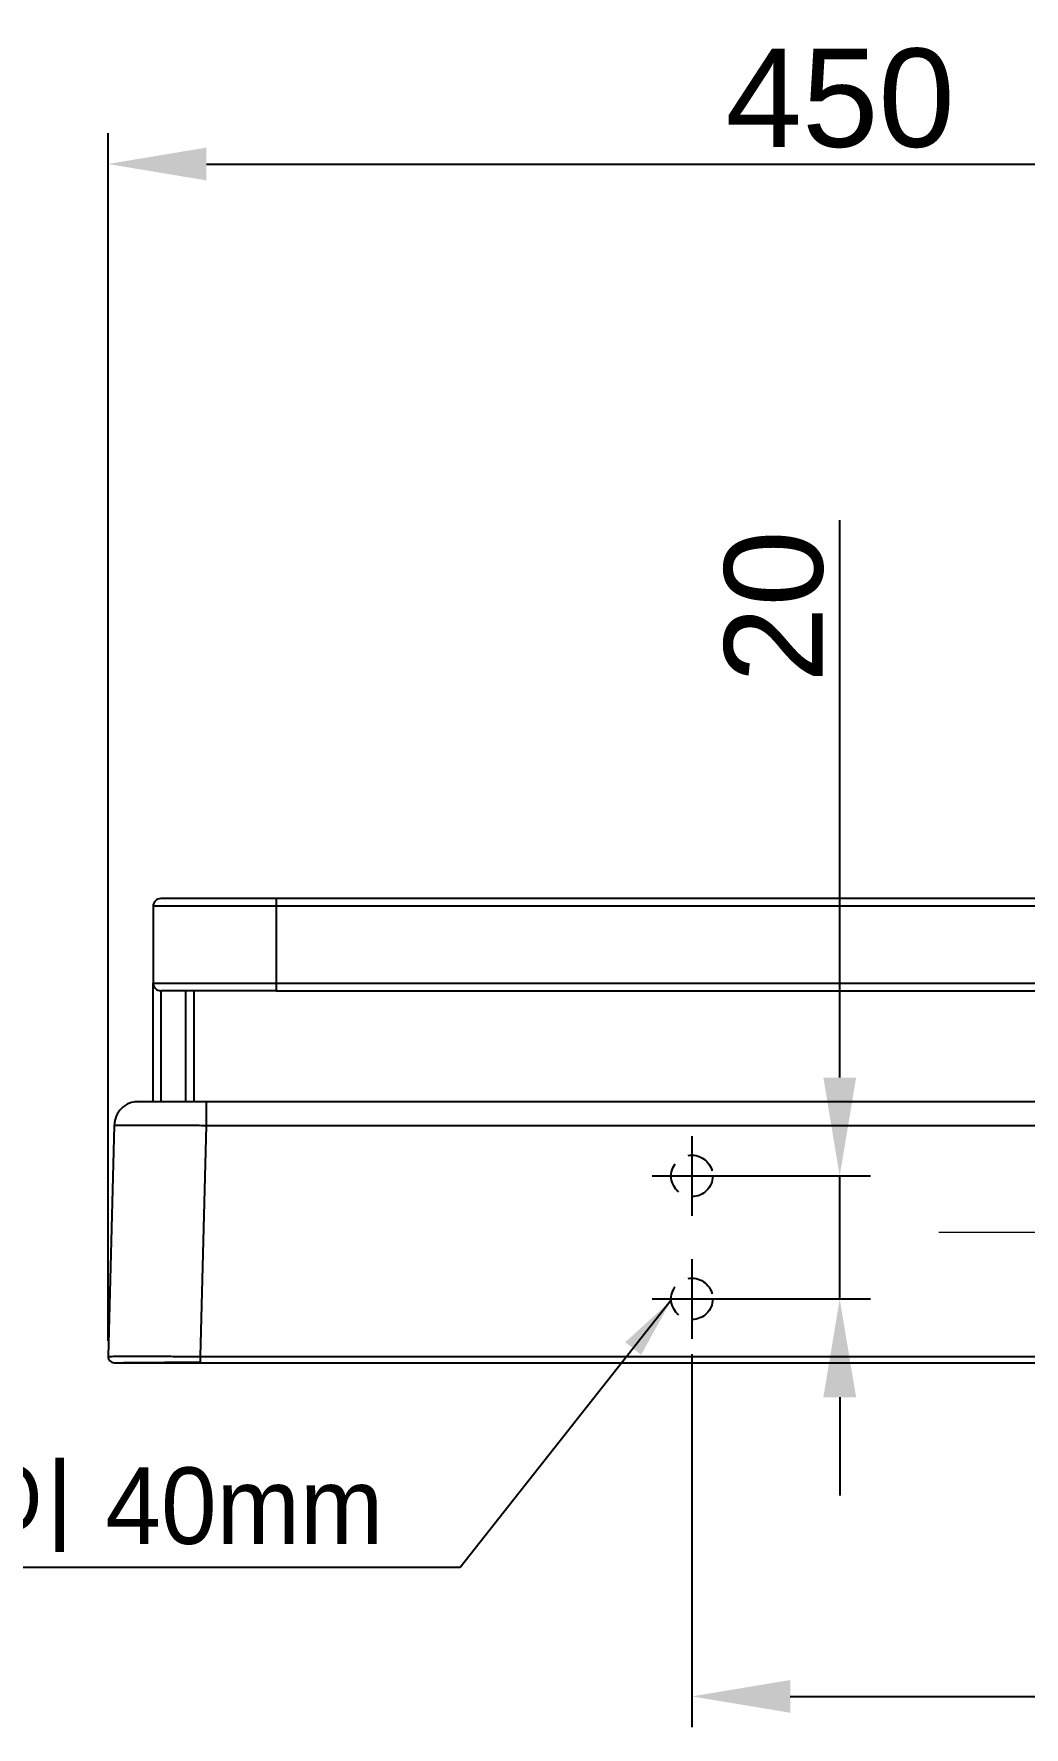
# Model space of a CAD drawing. Header units: millimetres. Extents: x 6110 to 6704, y -2661 to -1821.
# Drawn here: x 6226.4 to 6266.7, y -2382.8 to -2313.9 of the extents above; entities that cross this region are included whole.
import ezdxf

# ---------------------------------------------------------------- set-up
doc = ezdxf.new("R2010")
doc.units = ezdxf.units.MM
doc.header["$LTSCALE"] = 0.1
doc.linetypes.add('CENTERX2', pattern=[101.6, 63.5, -12.7, 12.7, -12.7])
doc.linetypes.add('HIDDENX2', pattern=[19.05, 12.7, -6.35])
doc.layers.get('0').update_dxf_attribs({"lineweight": 15})
doc.layers.add('CENTER', color=1, linetype='CENTERX2')
doc.layers.add('HIDDEN', color=8, linetype='HIDDENX2')
doc.layers.add('DIM', color=3, linetype='Continuous', lineweight=9)
doc.styles.get("Standard").update_dxf_attribs({"font": 'arial.ttf'})
doc.dimstyles.new('ISO-25', dxfattribs={"dimtxt": 2.5, "dimasz": 2.5, "dimexe": 1.25, "dimexo": 0.625, "dimtad": 1, "dimlfac": 5, "dimtxsty": 'Standard', "dimcen": 2.5, "dimadec": 0, "dimazin": 0, "dimtfac": 1, "dimtmove": 0, "dimatfit": 3, "dimfxl": 0, "dimarcsym": 0})

# ---------------------------------------------------------------- blocks, each defined once
blk = doc.blocks.new('*D42')
at = {"layer": 'Defpoints', "color": 0}
for p in [(6341.716, -2319.208), (6229.393, -2367.699), (6341.716, -2367.7)]:
    blk.add_point(p, dxfattribs=at)
at = {"layer": 'DIM', "color": 0, "lineweight": -2}
for p, q in [((6229.393, -2367.074), (6229.393, -2317.958)), ((6341.716, -2367.075), (6341.716, -2317.958)), ((6233.393, -2319.208), (6337.716, -2319.208))]:
    blk.add_line(p, q, dxfattribs=at)
at = {"layer": 'DIM', "color": 0}
for points in [[(6233.393, -2318.541), (6233.393, -2319.874), (6229.393, -2319.208)], [(6337.716, -2318.541), (6337.716, -2319.874), (6341.716, -2319.208)]]:
    blk.add_solid(points, dxfattribs=at)
at = {"layer": 'DIM', "color": 0, "insert": (6259.175, -2316.54), "char_height": 4, "attachment_point": 5}
blk.add_mtext('450', dxfattribs=at)
blk = doc.blocks.new('*D47')
at = {"layer": 'Defpoints', "color": 0}
for p in [(6253.143, -2366.981), (6317.643, -2366.981), (6317.643, -2381.528)]:
    blk.add_point(p, dxfattribs=at)
at = {"layer": 'DIM', "color": 0, "lineweight": -2}
for p, q in [((6253.143, -2367.606), (6253.143, -2382.778)), ((6317.643, -2367.606), (6317.643, -2382.778)), ((6257.143, -2381.528), (6313.643, -2381.528))]:
    blk.add_line(p, q, dxfattribs=at)
at = {"layer": 'DIM', "color": 0}
for points in [[(6257.143, -2380.861), (6257.143, -2382.194), (6253.143, -2381.528)], [(6313.643, -2380.861), (6313.643, -2382.194), (6317.643, -2381.528)]]:
    blk.add_solid(points, dxfattribs=at)
at = {"layer": 'DIM', "color": 0, "insert": (6285.393, -2378.86), "char_height": 4, "attachment_point": 5}
blk.add_mtext('258', dxfattribs=at)
blk = doc.blocks.new('*D48')
at = {"layer": 'Defpoints', "color": 0}
for p in [(6253.143, -2360.361), (6253.143, -2365.361), (6259.155, -2365.361)]:
    blk.add_point(p, dxfattribs=at)
at = {"layer": 'DIM', "color": 0, "lineweight": -2}
for p, q in [((6259.155, -2356.361), (6259.155, -2333.689)), ((6253.768, -2360.361), (6260.405, -2360.361)), ((6259.155, -2365.361), (6259.155, -2360.361)), ((6253.768, -2365.361), (6260.405, -2365.361)), ((6259.155, -2369.361), (6259.155, -2373.361))]:
    blk.add_line(p, q, dxfattribs=at)
at = {"layer": 'DIM', "color": 0}
for points in [[(6258.489, -2356.361), (6259.822, -2356.361), (6259.155, -2360.361)], [(6258.489, -2369.361), (6259.822, -2369.361), (6259.155, -2365.361)]]:
    blk.add_solid(points, dxfattribs=at)
at = {"layer": 'DIM', "color": 0, "insert": (6256.488, -2337.207), "char_height": 4, "attachment_point": 5, "rotation": 90}
blk.add_mtext('20', dxfattribs=at)

msp = doc.modelspace()

# ---------------------------------------------------------------- linework, layer by layer
at = {"linetype": 'Continuous', "lineweight": 25}
for p, q in [((6231.227, -2349.3935), (6231.227, -2352.5185)), ((6236.227, -2349.3935), (6231.227, -2349.3935)), ((6236.227, -2349.081), (6231.5395, -2349.081)), ((6236.227, -2349.081), (6236.227, -2349.3935)), ((6299.5017, -2349.081), (6236.227, -2349.081)), ((6236.227, -2349.3935), (6236.227, -2352.5185)), ((6299.3928, -2349.3935), (6236.227, -2349.3935)), ((6231.227, -2352.5185), (6236.227, -2352.5185)), ((6231.227, -2357.331), (6231.227, -2352.5185)), ((6231.5396, -2352.831), (6231.5395, -2357.331)), ((6232.5645, -2357.331), (6232.5645, -2352.831)), ((6232.877, -2352.831), (6232.877, -2357.331)), ((6236.227, -2352.5185), (6236.227, -2352.831)), ((6236.227, -2352.5185), (6298.1091, -2352.5185)), ((6236.227, -2352.831), (6297.9503, -2352.831)), ((6233.3882, -2357.331), (6292.9819, -2357.331)), ((6233.3882, -2357.331), (6233.3882, -2357.3648)), ((6229.6395, -2358.3041), (6229.3935, -2367.6995)), ((6233.3882, -2358.3049), (6233.1422, -2367.6995)), ((6233.3882, -2358.3049), (6292.9819, -2358.3049)), ((6229.8915, -2367.956), (6230.0279, -2367.955)), ((6233.1422, -2367.6995), (6233.1422, -2367.956)), ((6233.1422, -2367.6995), (6323.472, -2367.6995)), ((6233.1422, -2367.956), (6323.7384, -2367.956))]:
    msp.add_line(p, q, dxfattribs=at)
for centre, start, end in [((6231.5395, -2349.3935), 89.994801, 180), ((6231.5395, -2352.5185), 180, 270.028471)]:
    msp.add_arc(centre, 0.3125, start, end, dxfattribs=at)
for points, knots in [([(6236.227, -2352.831), (6235.9232, -2352.831), (6235.3097, -2352.831), (6234.4214, -2352.831), (6233.6034, -2352.831), (6232.8917, -2352.831), (6232.3056, -2352.831), (6231.8702, -2352.831), (6231.5914, -2352.831), (6231.5568, -2352.831), (6231.5397, -2352.831)], [0, 0, 0, 0, 0.1237874, 0.25, 0.3762126, 0.5, 0.6237874, 0.75, 0.8762126, 1, 1, 1, 1]), ([(6233.3882, -2357.3468), (6233.1967, -2357.3467), (6232.8139, -2357.3466), (6232.2619, -2357.3465), (6231.7537, -2357.3464), (6231.308, -2357.3463), (6230.9425, -2357.3462), (6230.6722, -2357.3462), (6230.499, -2357.3462), (6230.477, -2357.3462), (6230.466, -2357.3462)], [0, 0, 0, 0, 0.1251218, 0.2501468, 0.3751536, 0.5001427, 0.625114, 0.7500674, 0.8750035, 1, 1, 1, 1]), ([(6230.6389, -2357.331), (6230.6492, -2357.331), (6230.6699, -2357.331), (6230.8336, -2357.331), (6231.0888, -2357.331), (6231.4341, -2357.331), (6231.853, -2357.331), (6232.3309, -2357.331), (6232.8493, -2357.331), (6233.2087, -2357.331), (6233.3882, -2357.331)], [0, 0, 0, 0, 0.1248167, 0.2503802, 0.3758416, 0.500843, 0.6255261, 0.7503172, 0.8752791, 1, 1, 1, 1]), ([(6233.3882, -2357.3648), (6233.3882, -2357.3742), (6233.3882, -2357.401), (6233.3882, -2357.6012), (6233.3882, -2357.9189), (6233.3882, -2358.1762), (6233.3882, -2358.3049)], [0, 0, 0, 0, 0.1527832, 0.4351888, 0.7175944, 1, 1, 1, 1]), ([(6229.6395, -2358.3041), (6229.6546, -2358.3024), (6229.6845, -2358.2991), (6229.9175, -2358.2958), (6230.2652, -2358.2939), (6230.722, -2358.2935), (6231.2732, -2358.2941), (6231.9132, -2358.2962), (6232.6286, -2358.2997), (6233.1327, -2358.3031), (6233.3882, -2358.3049)], [0, 0, 0, 0, 0.1301253, 0.2568323, 0.3801228, 0.4999989, 0.6198692, 0.7431582, 0.8698678, 1, 1, 1, 1]), ([(6229.3935, -2367.6995), (6229.408, -2367.6991), (6229.4365, -2367.6983), (6229.6612, -2367.6974), (6230.0055, -2367.6969), (6230.4746, -2367.6967), (6231.0446, -2367.6969), (6231.6921, -2367.6974), (6232.4007, -2367.6983), (6232.8914, -2367.6991), (6233.1422, -2367.6995)], [0, 0, 0, 0, 0.127736, 0.2499959, 0.3758147, 0.5, 0.6241832, 0.7500041, 0.8722629, 1, 1, 1, 1]), ([(6229.6434, -2367.956), (6229.6564, -2367.956), (6229.6824, -2367.956), (6229.8904, -2367.956), (6230.2137, -2367.956), (6230.6522, -2367.956), (6231.1857, -2367.956), (6231.7946, -2367.956), (6232.4552, -2367.956), (6232.9132, -2367.956), (6233.1422, -2367.956)], [0, 0, 0, 0, 0.1250015, 0.2499989, 0.3750005, 0.5000001, 0.6249996, 0.7500012, 0.8749987, 1, 1, 1, 1]), ([(6230.0279, -2367.955), (6230.1128, -2367.9545), (6230.3359, -2367.9531), (6230.8679, -2367.947), (6231.4563, -2367.9427), (6231.9737, -2367.94), (6232.5421, -2367.9383), (6232.9399, -2367.9381), (6233.1422, -2367.9381)], [0, 0, 0, 0, 0.1584403, 0.4165439, 0.5543204, 0.6975532, 0.8461528, 1, 1, 1, 1])]:
    msp.add_open_spline(points, degree=3, knots=knots, dxfattribs=at)
for points in [[(6230.6389, -2357.331), (6230.5101, -2357.3456), (6230.2526, -2357.3746), (6229.9258, -2357.5984), (6229.6934, -2357.9191), (6229.6575, -2358.1757), (6229.6395, -2358.3041)], [(6229.3935, -2367.6995), (6229.3965, -2367.7329), (6229.4025, -2367.7997), (6229.46, -2367.8847), (6229.5435, -2367.9444), (6229.6101, -2367.9521), (6229.6434, -2367.956)]]:
    msp.add_open_spline(points, degree=3, dxfattribs=at)
at = {"layer": 'CENTER'}
for p, q in [((6253.1435, -2358.7413), (6253.1435, -2361.9812)), ((6251.5235, -2360.3612), (6254.7634, -2360.3612)), ((6253.1435, -2363.7413), (6253.1435, -2366.9812)), ((6251.5235, -2365.3612), (6254.7634, -2365.3612))]:
    msp.add_line(p, q, dxfattribs=at)
at = {"layer": 'DIM', "color": 1}
msp.add_line((6263.1835, -2362.6446), (6297.8859, -2362.6446), dxfattribs=at)
at = {"layer": 'HIDDEN'}
for centre in [(6253.1435, -2360.3612), (6253.1435, -2365.3612)]:
    msp.add_circle(centre, 0.8424, dxfattribs=at)

# ---------------------------------------------------------------- texts
at = {"layer": 'DIM', "insert": (6240.5896, -2375.6615), "char_height": 3.110273, "attachment_point": 9}
msp.add_mtext('{\\fISOCPEUR|b0|i0|c0|p34;4-%%C}6.5 {\\fGulim|b0|i0|c129|p50;깊이 40mm}', dxfattribs=at)

# ---------------------------------------------------------------- dimensions: what is measured, and where the dimension line sits
at = {"layer": 'DIM'}
dim = msp.add_linear_dim(base=(6341.7164, -2319.2075), p1=(6229.3935, -2367.6995), p2=(6341.7164, -2367.6996), text='450', dimstyle='ISO-25', override={"dimtxt": 4, "dimasz": 4, "dimlfac": 4, "dimadec": 1, "dimfxl": 1.25}, dxfattribs=at)
dim.commit()
dim.dimension.update_dxf_attribs({"geometry": '*D42', "text_midpoint": (6259.1753, -2319.2075), "dimtype": 160})
dim = msp.add_linear_dim(base=(6259.1552, -2365.3612), p1=(6253.1435, -2360.3612), p2=(6253.1435, -2365.3612), angle=90, dimstyle='ISO-25', override={"dimtxt": 4, "dimasz": 4, "dimlfac": 4, "dimadec": 1, "dimfxl": 1.25}, dxfattribs=at)
dim.commit()
dim.dimension.update_dxf_attribs({"geometry": '*D48', "text_midpoint": (6259.1552, -2337.2067), "dimtype": 160})
dim = msp.add_linear_dim(base=(6317.6435, -2381.5276), p1=(6253.1435, -2366.9812), p2=(6317.6435, -2366.9812), dimstyle='ISO-25', override={"dimtxt": 4, "dimasz": 4, "dimlfac": 4, "dimadec": 1, "dimfxl": 1.25}, dxfattribs=at)
dim.commit()
dim.dimension.update_dxf_attribs({"geometry": '*D47', "text_midpoint": (6285.3935, -2381.5276), "dimtype": 160})

# ---------------------------------------------------------------- leaders
at = {"layer": 'DIM', "annotation_type": 0, "has_hookline": 1, "hookline_direction": 1, "text_width": 36.1067}
msp.add_leader([(6252.3026, -2365.4181), (6243.7146, -2376.2865), (6241.2146, -2376.2865)], dimstyle='ISO-25', dxfattribs=at)

doc.saveas('drawing.dxf')
